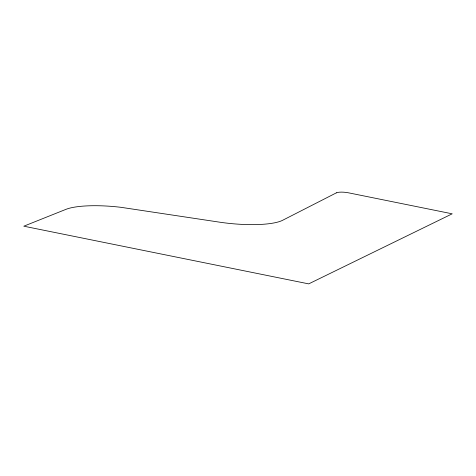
<?xml version="1.0" encoding="UTF-8"?>
<svg xmlns="http://www.w3.org/2000/svg" width="476" height="476" viewBox="0 0 476 476"><rect width="100%" height="100%" fill="white"/><g stroke="black" fill="none" stroke-linecap="round" stroke-linejoin="round"><path stroke-width="0.71" d="M336.359 192.851L282.649 220.275A53.955 12.501 5.5 0 1 219.109 222.096L120.999 207.322A53.955 12.501 5.5 0 0 65.914 209.369L23.8 226.195L308.704 283.88L452.2 213.813L348.551 192.828A8.99 2.083 5.5 0 0 336.359 192.851"/></g></svg>
